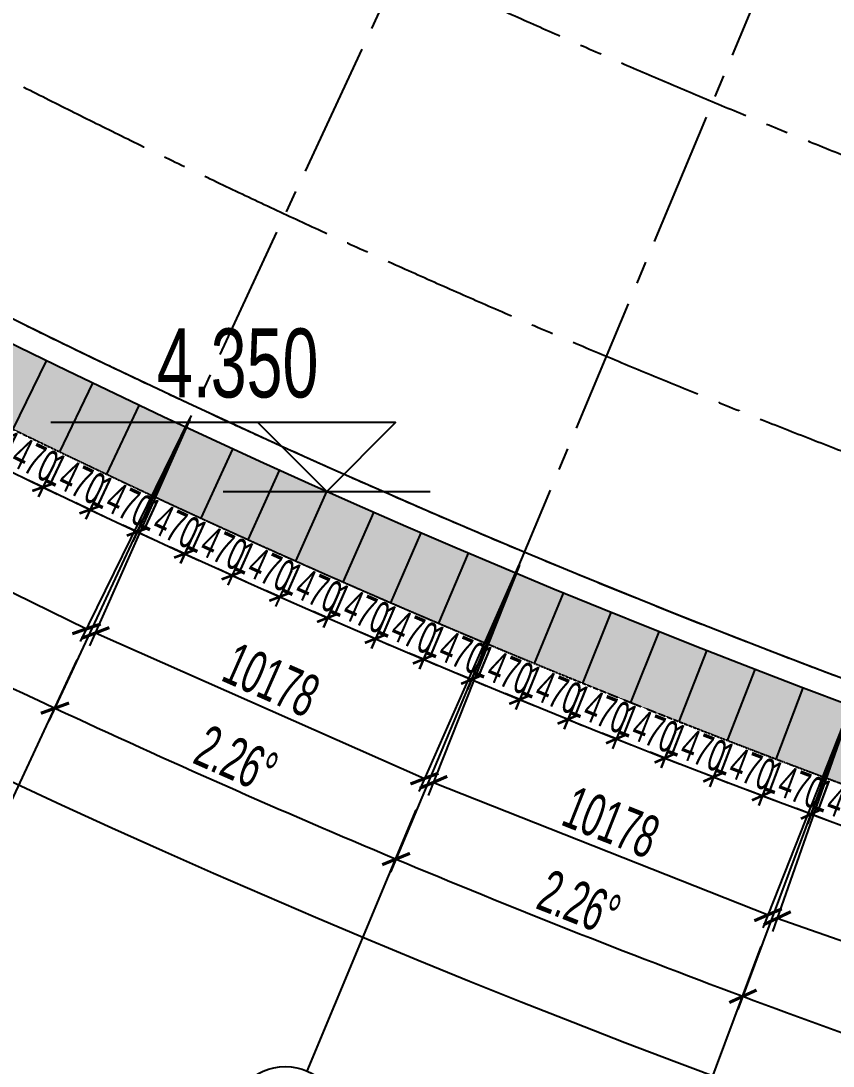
# Model space of a CAD drawing. Extents: x -668578 to 2331563, y -1202445 to 1620273.
# Drawn here: x 1604726 to 1627699, y 37759 to 67310 of the extents above; entities that cross this region are included whole.
import ezdxf
from ezdxf.enums import TextEntityAlignment as Align

# ---------------------------------------------------------------- set-up
doc = ezdxf.new("R2010")
doc.units = 0
doc.linetypes.add('CENTER2', pattern=[28.575000000000003, 19.05, -3.175, 3.175, -3.175])
doc.linetypes.add('DASH', pattern=[0.35, 0.25, -0.1])
doc.layers.get('0').update_dxf_attribs({"color": 8})
doc.layers.get('Defpoints').update_dxf_attribs({"color": 8})
for name, color, linetype in [('#填充层', 8, 'Continuous'), ('#幕墙线-平面', 8, 'Continuous'), ('#文字', 8, 'Continuous'), ('#标注', 8, 'Continuous'), ('#轴线', 8, 'CENTER2'), ('dim', 8, 'Continuous'), ('WZ', 8, 'Continuous')]:
    doc.layers.add(name, color=color, linetype=linetype)
doc.styles.add('#文字', font='jrs.shx', dxfattribs={"width": 0.7, "bigfont": 'hztxt.shx'})
doc.styles.add('JHZX', font='jrs.shx', dxfattribs={"width": 0.6, "bigfont": 'jhz.shx'})
doc.styles.add('楷体', font='', dxfattribs={"width": 0.75})
doc.styles.get('楷体').set_extended_font_data('KaiTi_GB2312')
doc.dimstyles.new('JZBZ-300', dxfattribs={"dimscale": 300, "dimtxt": 3, "dimasz": 1.5, "dimexe": 1, "dimexo": 1, "dimgap": 0.5, "dimtad": 1, "dimdec": 0, "dimdsep": 46, "dimtxsty": 'JHZX', "dimblk1": 'ARCHTICK', "dimblk2": 'ARCHTICK', "dimsah": 1, "dimcen": 0, "dimclrd": 1, "dimclre": 1, "dimclrt": 2, "dimazin": 2, "dimtfac": 1, "dimtdec": 0, "dimtix": 1, "dimtmove": 0, "dimatfit": 3, "dimfxl": 0, "dimtolj": 1, "dimlwd": -1, "dimlwe": -1, "dimarcsym": 0})
doc.dimstyles.new('JZBZ-400', dxfattribs={"dimscale": 400, "dimtxt": 3, "dimasz": 1.5, "dimexe": 1, "dimexo": 1, "dimgap": 0.5, "dimtad": 1, "dimdec": 0, "dimdsep": 46, "dimtxsty": 'JHZX', "dimblk1": 'ARCHTICK', "dimblk2": 'ARCHTICK', "dimsah": 1, "dimcen": 0, "dimclrd": 1, "dimclre": 1, "dimclrt": 2, "dimazin": 2, "dimtfac": 1, "dimtdec": 0, "dimtix": 1, "dimtmove": 0, "dimatfit": 3, "dimfxl": 0, "dimtolj": 1, "dimlwd": -1, "dimlwe": -1, "dimarcsym": 0})

# ---------------------------------------------------------------- blocks, each defined once
blk = doc.blocks.new('_ARCHTICK')
at = {"color": 0, "linetype": 'ByBlock', "const_width": 0.15}
blk.add_lwpolyline([(-0.5, -0.5), (0.5, 0.5)], dxfattribs=at)
blk = doc.blocks.new('*D2939')
at = {"layer": '#标注', "ltscale": 300, "transparency": 16777216}
for p, q in [((-1772.791618300945, -1481.365197545436), (-9341.748198340536, -7862.657879242006)), ((165913.7732030131, -92055.65823940704), (164727.0996400029, -101884.2800072265))]:
    blk.add_line(p, q, dxfattribs=at)
blk.add_arc((197092.1482162317, 166179.1797920645), 269610.2124900237, 220.1338192809485, 263.1156299250187, dxfattribs=at)
at = {"layer": 'Defpoints', "color": 0, "ltscale": 300, "transparency": 16777216}
for p in [(197092.1482162317, 166179.1797920645), (-1466.975190824596, -1223.535190204158), (40379.67516651106, -53208.30268940322), (165961.7196095993, -91658.54220838404)]:
    blk.add_point(p, dxfattribs=at)
at = {"layer": '#标注', "ltscale": 300, "transparency": 16777216, "xscale": 600, "yscale": 600, "zscale": 600}
for p, rotation in [((-9035.931770864163, -7604.827871900749), 130.1338192809485), ((164775.0460465892, -101487.1639762035), 353.1156299250187)]:
    blk.add_blockref('_ARCHTICK', p, dxfattribs=dict(at, rotation=rotation))
at = {"layer": '#标注', "ltscale": 300, "transparency": 16777216, "insert": (69341.55334645722, -70334.48968467087), "char_height": 1200, "attachment_point": 5, "rotation": 331.6247246029835, "style": 'JHZX'}
blk.add_mtext('\\A1;42.98°', dxfattribs=at)
blk = doc.blocks.new('*D2958')
at = {"layer": '#标注', "ltscale": 300, "transparency": 16777216}
for p, q in [((78017.9722354883, -65075.36233870774), (74584.59562444927, -71743.33992166165)), ((87238.98888107225, -69595.30149395246), (84071.49043060158, -76393.60669203456))]:
    blk.add_line(p, q, dxfattribs=at)
blk.add_arc((197092.1482162345, 166179.1797920617), 267210.2124900246, 242.7558238595363, 245.0180245994223, dxfattribs=at)
at = {"layer": 'Defpoints', "color": 0, "ltscale": 300, "transparency": 16777216}
for p in [(197092.1482162345, 166179.1797920617), (78201.08565474371, -64719.73686761688), (87407.922131764, -69232.72521672142), (77904.8186929991, -72976.99959723148)]:
    blk.add_point(p, dxfattribs=at)
at = {"layer": '#标注', "ltscale": 300, "transparency": 16777216, "xscale": 600, "yscale": 600, "zscale": 600}
for p, rotation in [((74767.7090437045, -71387.71445057071), 152.7558238595363), ((84240.42368129326, -76031.03041480349), 335.0180245994224)]:
    blk.add_blockref('_ARCHTICK', p, dxfattribs=dict(at, rotation=rotation))
at = {"layer": '#标注', "ltscale": 300, "transparency": 16777216, "insert": (79833.26448060873, -73037.7834527196), "char_height": 1200, "attachment_point": 5, "rotation": 333.8869242294793, "style": 'JHZX'}
blk.add_mtext('\\A1;2.26°', dxfattribs=at)
blk = doc.blocks.new('*D2959')
at = {"layer": '#标注', "ltscale": 300, "transparency": 16777216}
for p, q in [((87238.98888107226, -69595.30149395246), (84071.49043060167, -76393.60669203477)), ((96631.23305746297, -73747.74067970949), (93734.54993042244, -80665.77702404333))]:
    blk.add_line(p, q, dxfattribs=at)
blk.add_arc((197092.1482162287, 166179.1797920629), 267210.2124900233, 245.0180245994236, 247.2802253813074, dxfattribs=at)
at = {"layer": 'Defpoints', "color": 0, "ltscale": 300, "transparency": 16777216}
for p in [(197092.1482162287, 166179.1797920629), (87407.922131764, -69232.72521672142), (96785.72282423846, -73378.77874134504), (87437.82170162839, -77495.24712958364)]:
    blk.add_point(p, dxfattribs=at)
at = {"layer": '#标注', "ltscale": 300, "transparency": 16777216, "xscale": 600, "yscale": 600, "zscale": 600}
for p, rotation in [((84240.42368129335, -76031.0304148037), 155.0180245994236), ((93889.03969719795, -80296.81508567889), 337.2802253813074)]:
    blk.add_blockref('_ARCHTICK', p, dxfattribs=dict(at, rotation=rotation))
at = {"layer": '#标注', "ltscale": 300, "transparency": 16777216, "insert": (89367.163887923, -77479.86286887692), "char_height": 1200, "attachment_point": 5, "rotation": 336.1491249903655, "style": 'JHZX'}
blk.add_mtext('\\A1;2.26°', dxfattribs=at)
blk = doc.blocks.new('*D2960')
at = {"layer": '#标注', "ltscale": 300, "transparency": 16777216}
for p, q in [((96631.2330574632, -73747.7406797095), (93734.54993042274, -80665.7770240426)), ((106180.0647906679, -77526.20736388178), (103558.7120219146, -84553.19175704397))]:
    blk.add_line(p, q, dxfattribs=at)
blk.add_arc((197092.1482162361, 166179.1797920601), 267210.2124900229, 247.2802253813057, 249.5424261212691, dxfattribs=at)
at = {"layer": 'Defpoints', "color": 0, "ltscale": 300, "transparency": 16777216}
for p in [(197092.1482162361, 166179.1797920601), (96785.72282423872, -73378.77874134504), (106319.8702716681, -77151.43486291311), (97141.74220864025, -81633.6810482924)]:
    blk.add_point(p, dxfattribs=at)
at = {"layer": '#标注', "ltscale": 300, "transparency": 16777216, "xscale": 600, "yscale": 600, "zscale": 600}
for p, rotation in [((93889.03969719815, -80296.8150856781), 157.2802253813057), ((103698.5175029147, -84178.41925607527), 339.5424261212691)]:
    blk.add_blockref('_ARCHTICK', p, dxfattribs=dict(at, rotation=rotation))
at = {"layer": '#标注', "ltscale": 300, "transparency": 16777216, "insert": (99068.97348188979, -81542.15262398138), "char_height": 1200, "attachment_point": 5, "rotation": 338.41132575128734, "style": 'JHZX'}
blk.add_mtext('\\A1;2.26°', dxfattribs=at)
blk = doc.blocks.new('*D2961')
at = {"layer": '#标注', "ltscale": 300, "transparency": 16777216}
for p, q in [((106180.0647906683, -77526.20736388177), (103558.712021915, -84553.19175704411)), ((115870.6005550074, -80924.81215691619), (113528.6640288413, -88049.79168723105))]:
    blk.add_line(p, q, dxfattribs=at)
blk.add_arc((197092.1482162368, 166179.1797920601), 267210.2124900231, 249.542426121269, 251.8046268610899, dxfattribs=at)
at = {"layer": 'Defpoints', "color": 0, "ltscale": 300, "transparency": 16777216}
for p in [(197092.1482162368, 166179.1797920601), (106319.8702716685, -77151.4348629131), (115995.5038364029, -80544.81324863271), (107001.4545988446, -85385.85073185925)]:
    blk.add_point(p, dxfattribs=at)
at = {"layer": '#标注', "ltscale": 300, "transparency": 16777216, "xscale": 600, "yscale": 600, "zscale": 600}
for p, rotation in [((103698.5175029151, -84178.41925607543), 159.542426121269), ((113653.5673102368, -87669.79277894754), 341.8046268610899)]:
    blk.add_blockref('_ARCHTICK', p, dxfattribs=dict(at, rotation=rotation))
at = {"layer": '#标注', "ltscale": 300, "transparency": 16777216, "insert": (108923.5710266912, -85218.32082270418), "char_height": 1200, "attachment_point": 5, "rotation": 340.6735264911795, "style": 'JHZX'}
blk.add_mtext('\\A1;2.26°', dxfattribs=at)
blk = doc.blocks.new('*U2924')
at = {"linetype": 'ByBlock'}
blk.add_line((-8.960830237663566e-17, -20), (0, 0), dxfattribs=at)
blk.add_circle((0, -24), 4, dxfattribs=at)
at = {"color": 253, "linetype": 'ByBlock', "style": 'JHZX', "width": 0.75}
blk.add_attdef('AXES', text='', height=4, dxfattribs=at).set_placement((0, -24), align=Align.MIDDLE_CENTER)
blk = doc.blocks.new('*D3014')
at = {"layer": '#标注', "transparency": 16777216}
for p, q in [((-66449.69170071608, -58951.5013746977), (-69281.33487576674, -65356.28685675991)), ((-57140.86720737167, -63067.05987671891), (-59972.51038242233, -69471.84535878111)), ((-69119.59184078689, -64990.44646719706), (-59810.7673474425, -69106.00496921825))]:
    blk.add_line(p, q, dxfattribs=at)
at = {"layer": 'Defpoints', "color": 0, "transparency": 16777216}
for p in [(-66287.94866573624, -58585.66098513483), (-56979.12417239184, -62701.21948715604), (-59810.7673474425, -69106.00496921825)]:
    blk.add_point(p, dxfattribs=at)
at = {"layer": '#标注', "transparency": 16777216, "xscale": 600, "yscale": 600, "zscale": 600}
for p, rotation in [((-69119.59184078689, -64990.44646719706), 156.1491234698801), ((-59810.7673474425, -69106.00496921825), 336.1491234698801)]:
    blk.add_blockref('_ARCHTICK', p, dxfattribs=dict(at, rotation=rotation))
at = {"layer": '#标注', "transparency": 16777216, "insert": (-64141.69352415501, -66316.54493908193), "char_height": 1200, "attachment_point": 5, "rotation": 336.1491234698801, "style": 'JHZX'}
blk.add_mtext('\\A1;10178', dxfattribs=at)
blk = doc.blocks.new('*D3015')
at = {"layer": '#标注', "transparency": 16777216}
for p, q in [((-75603.12442484123, -54465.03775454502), (-78685.37398271986, -60753.05952653434)), ((-66464.00629985353, -58944.83184902893), (-69546.25585773218, -65232.85362101824)), ((-78509.31634860513, -60393.88866264094), (-69370.19822361745, -64873.68275712485))]:
    blk.add_line(p, q, dxfattribs=at)
at = {"layer": 'Defpoints', "color": 0, "transparency": 16777216}
for p in [(-75427.0667907265, -54105.86689065163), (-66287.9486657388, -58585.66098513554), (-69370.19822361745, -64873.68275712485)]:
    blk.add_point(p, dxfattribs=at)
at = {"layer": '#标注', "transparency": 16777216, "xscale": 600, "yscale": 600, "zscale": 600}
for p, rotation in [((-78509.31634860513, -60393.88866264094), 153.8869252948706), ((-69370.19822361745, -64873.68275712485), 333.8869252948707)]:
    blk.add_blockref('_ARCHTICK', p, dxfattribs=dict(at, rotation=rotation))
at = {"layer": '#标注', "transparency": 16777216, "insert": (-73587.64201788185, -61915.44398209611), "char_height": 1200, "attachment_point": 5, "rotation": 333.88692529487065, "style": 'JHZX'}
blk.add_mtext('\\A1;10178', dxfattribs=at)
blk = doc.blocks.new('*D3021')
at = {"layer": '#标注', "transparency": 16777216}
for p, q in [((-57126.30046762781, -63073.15918404332), (-59702.92302195404, -69584.72553589684)), ((-47662.27883631317, -66818.06636493004), (-50238.9013906394, -73329.63271678356)), ((-59555.74672671806, -69212.78583900954), (-50091.72509540342, -72957.69301989625))]:
    blk.add_line(p, q, dxfattribs=at)
at = {"layer": 'Defpoints', "color": 0, "transparency": 16777216}
for p in [(-56979.12417239184, -62701.21948715604), (-47515.10254107719, -66446.12666804275), (-50091.72509540342, -72957.69301989625)]:
    blk.add_point(p, dxfattribs=at)
at = {"layer": '#标注', "transparency": 16777216, "xscale": 600, "yscale": 600, "zscale": 600}
for p, rotation in [((-59555.74672671806, -69212.78583900954), 158.4113267958143), ((-50091.72509540342, -72957.69301989625), 338.4113267958143)]:
    blk.add_blockref('_ARCHTICK', p, dxfattribs=dict(at, rotation=rotation))
at = {"layer": '#标注', "transparency": 16777216, "insert": (-54529.38332058878, -70341.36003567831), "char_height": 1200, "attachment_point": 5, "rotation": 338.4113267958143, "style": 'JHZX'}
blk.add_mtext('\\A1;10178', dxfattribs=at)
blk = doc.blocks.new('*D3022')
at = {"layer": '#标注', "transparency": 16777216}
for p, q in [((-47647.48272731274, -66823.5859192106), (-49965.06908217069, -73431.78337614522)), ((-38043.01579922533, -70192.00546830581), (-40360.60215408328, -76800.20292524043)), ((-49832.6888959363, -73054.32412497689), (-40228.22196784889, -76422.7436740721))]:
    blk.add_line(p, q, dxfattribs=at)
at = {"layer": 'Defpoints', "color": 0, "transparency": 16777216}
for p in [(-47515.10254107835, -66446.12666804227), (-37910.63561299094, -69814.54621713748), (-40228.22196784889, -76422.7436740721)]:
    blk.add_point(p, dxfattribs=at)
at = {"layer": '#标注', "transparency": 16777216, "xscale": 600, "yscale": 600, "zscale": 600}
for p, rotation in [((-49832.6888959363, -73054.32412497689), 160.6735249708244), ((-40228.22196784889, -76422.7436740721), 340.6735249708244)]:
    blk.add_blockref('_ARCHTICK', p, dxfattribs=dict(at, rotation=rotation))
at = {"layer": '#标注', "transparency": 16777216, "insert": (-44765.69505942383, -73983.61539718787), "char_height": 1200, "attachment_point": 5, "rotation": 340.67352497082436, "style": 'JHZX'}
blk.add_mtext('\\A1;10178', dxfattribs=at)
blk = doc.blocks.new('*U576')
at = {"layer": '#幕墙线-平面', "ltscale": 300}
blk.add_lwpolyline([(-2.021426355838275e-10, 0.002538945773403268), (6.263339929546419e-05, -2149.999906919618)], dxfattribs=at)
blk = doc.blocks.new('*U577')
at = {"layer": '#幕墙线-平面', "color": 0, "linetype": 'ByBlock', "lineweight": -2, "transparency": 16777216}
for p, rotation in [((1604505.283529433, 55764.18447337224), 154.0498327912449), ((1605828.877981556, 55124.65965249378), 154.3730284507654), ((1607156.058806678, 54492.61113565479), 154.6962241102859), ((1608486.783775418, 53868.05903391898), 155.0194197698064), ((1609821.010545623, 53251.02321982247), 155.342615429328), ((1611158.696663718, 52641.52332674176), 155.6658110888508), ((1612499.799566055, 52039.57874826909), 155.9890067483736), ((1613844.276580268, 51445.20863759494), 156.3122024078963), ((1615192.08492663, 50858.43190689883), 156.6353980674203), ((1616543.181719415, 50279.26722674785), 156.958593726943), ((1617897.523968264, 49707.73302550224), 157.2817893864647), ((1619255.068579548, 49143.84748872896), 157.6049850459874), ((1620615.772357746, 48587.62855862314), 157.9281807055102), ((1621979.592006813, 48039.09393343743), 158.2513763650318), ((1623346.484131563, 47498.26106691867), 158.5745720245523), ((1624716.405239045, 46965.14716775226), 158.8977676840729), ((1626089.311739931, 46439.76919901502), 159.2209633435945), ((1627465.1599499, 45922.14387763533), 159.5441590031172)]:
    blk.add_blockref('*U576', p, dxfattribs=dict(at, rotation=rotation))
blk = doc.blocks.new('*D3256')
at = {"layer": '#标注', "ltscale": 300, "transparency": 16777216}
for p, q in [((82932.35279203234, -68423.72801200881), (82451.03660613335, -69419.88182582261)), ((82581.55243806502, -69149.76033905195), (82176.37020790906, -68953.98659115445)), ((82581.55243806502, -69149.76033905195), (83905.15417719407, -69789.29103390302)), ((84255.95453116139, -69063.25870685988), (83774.6383452624, -70059.41252067368)), ((83905.15417719407, -69789.29103390302), (84310.33640735004, -69985.06478180052))]:
    blk.add_line(p, q, dxfattribs=at)
at = {"layer": 'Defpoints', "color": 0, "ltscale": 300, "transparency": 16777216}
for p in [(83062.86862396402, -68153.60652523817), (84386.47036309307, -68793.13722008924), (83905.15417719407, -69789.29103390302)]:
    blk.add_point(p, dxfattribs=at)
at = {"layer": '#标注', "ltscale": 300, "transparency": 16777216, "xscale": 450, "yscale": 450, "zscale": 450}
for p, rotation in [((82581.55243806502, -69149.76033905195), 334.2113480399832), ((83905.15417719407, -69789.29103390302), 154.2113480399832)]:
    blk.add_blockref('_ARCHTICK', p, dxfattribs=dict(at, rotation=rotation))
at = {"layer": '#标注', "ltscale": 300, "transparency": 16777216, "insert": (83504.38497149288, -68929.2827129362), "char_height": 900, "attachment_point": 5, "rotation": 334.21134803998325, "style": 'JHZX'}
blk.add_mtext('\\A1;1470', dxfattribs=at)
blk = doc.blocks.new('*D3257')
at = {"layer": '#标注', "ltscale": 300, "transparency": 16777216}
for p, q in [((84257.47298444502, -69063.98478206818), (83781.7835593927, -70062.83775547234)), ((83910.77361389465, -69791.98435261467), (83504.49350960812, -69598.49927086175)), ((85584.66112988789, -69696.03913105844), (85108.97170483557, -70694.8921044626)), ((83910.77361389465, -69791.98435261467), (85237.96175933752, -70424.03870160494)), ((85237.96175933752, -70424.03870160494), (85644.24186362403, -70617.52378335784))]:
    blk.add_line(p, q, dxfattribs=at)
at = {"layer": 'Defpoints', "color": 0, "ltscale": 300, "transparency": 16777216}
for p in [(84386.46303894697, -68793.13137921049), (85713.65118438983, -69425.18572820075), (85237.96175933752, -70424.03870160494)]:
    blk.add_point(p, dxfattribs=at)
at = {"layer": '#标注', "ltscale": 300, "transparency": 16777216, "xscale": 450, "yscale": 450, "zscale": 450}
for p, rotation in [((83910.77361389465, -69791.98435261467), 334.5345437264114), ((85237.96175933752, -70424.03870160494), 154.5345437264113)]:
    blk.add_blockref('_ARCHTICK', p, dxfattribs=dict(at, rotation=rotation))
at = {"layer": '#标注', "ltscale": 300, "transparency": 16777216, "insert": (84832.34779561996, -69566.30472139444), "char_height": 900, "attachment_point": 5, "rotation": 334.53454372641136, "style": 'JHZX'}
blk.add_mtext('\\A1;1470', dxfattribs=at)
blk = doc.blocks.new('*D3258')
at = {"layer": '#标注', "ltscale": 300, "transparency": 16777216}
for p, q in [((85586.18365465825, -69696.75662942571), (85116.13612635132, -70698.27698005029)), ((85243.59629910628, -70426.70027935364), (84836.23124806132, -70235.5100202212)), ((86916.91597679372, -70321.31452130263), (86446.8684484868, -71322.8348719272)), ((85243.59629910628, -70426.70027935364), (86574.32862124176, -71051.25817123055)), ((86574.32862124176, -71051.25817123055), (86981.69367228674, -71242.44843036299))]:
    blk.add_line(p, q, dxfattribs=at)
at = {"layer": 'Defpoints', "color": 0, "ltscale": 300, "transparency": 16777216}
for p in [(85713.64382741321, -69425.17992872906), (87044.37614954868, -70049.73782060598), (86574.32862124176, -71051.25817123055)]:
    blk.add_point(p, dxfattribs=at)
at = {"layer": '#标注', "ltscale": 300, "transparency": 16777216, "xscale": 450, "yscale": 450, "zscale": 450}
for p, rotation in [((85243.59629910628, -70426.70027935364), 334.8577394128453), ((86574.32862124176, -71051.25817123055), 154.8577394128453)]:
    blk.add_blockref('_ARCHTICK', p, dxfattribs=dict(at, rotation=rotation))
at = {"layer": '#标注', "ltscale": 300, "transparency": 16777216, "insert": (86163.88280568393, -70195.8258238988), "char_height": 900, "attachment_point": 5, "rotation": 334.85773941284526, "style": 'JHZX'}
blk.add_mtext('\\A1;1470', dxfattribs=at)
blk = doc.blocks.new('*D3259')
at = {"layer": '#标注', "ltscale": 300, "transparency": 16777216}
for p, q in [((86918.44252460547, -70322.02341999883), (86454.05184942251, -71326.17928060357)), ((86579.97808479234, -71053.88792333053), (86171.5410488828, -70864.9985702758)), ((86579.97808479234, -71053.88792333053), (87914.21224122723, -71670.92948537035)), ((88252.67668104036, -70939.06498203863), (87788.2860058574, -71943.22084264338)), ((87914.21224122723, -71670.92948537035), (88322.64927713676, -71859.8188384251))]:
    blk.add_line(p, q, dxfattribs=at)
at = {"layer": 'Defpoints', "color": 0, "ltscale": 300, "transparency": 16777216}
for p in [(87044.3687599753, -70049.73206272582), (88378.6029164102, -70666.77362476561), (87914.21224122723, -71670.92948537035)]:
    blk.add_point(p, dxfattribs=at)
at = {"layer": '#标注', "ltscale": 300, "transparency": 16777216, "xscale": 450, "yscale": 450, "zscale": 450}
for p, rotation in [((86579.97808479234, -71053.88792333053), 335.1809350992793), ((87914.21224122723, -71670.92948537035), 155.1809350992793)]:
    blk.add_blockref('_ARCHTICK', p, dxfattribs=dict(at, rotation=rotation))
at = {"layer": '#标注', "ltscale": 300, "transparency": 16777216, "insert": (87498.94763374944, -70817.8259898044), "char_height": 900, "attachment_point": 5, "rotation": 335.1809350992793, "style": 'JHZX'}
blk.add_mtext('\\A1;1470', dxfattribs=at)
blk = doc.blocks.new('*D3260')
at = {"layer": '#标注', "ltscale": 300, "transparency": 16777216}
for p, q in [((88254.2072033205, -70939.76525850735), (87795.48815764618, -71946.52467799145)), ((87919.87644880089, -71673.52732814422), (87510.38042403005, -71486.94489141215)), ((87919.87644880089, -71673.52732814422), (89257.56998571764, -72283.03292678428)), ((89591.90074023725, -71549.2708571474), (89133.18169456293, -72556.0302766315)), ((89257.56998571764, -72283.03292678428), (89667.06601048849, -72469.61536351635))]:
    blk.add_line(p, q, dxfattribs=at)
at = {"layer": 'Defpoints', "color": 0, "ltscale": 300, "transparency": 16777216}
for p in [(88378.59549447522, -70666.76790866013), (89716.28903139196, -71276.27350730017), (89257.56998571764, -72283.03292678428)]:
    blk.add_point(p, dxfattribs=at)
at = {"layer": '#标注', "ltscale": 300, "transparency": 16777216, "xscale": 450, "yscale": 450, "zscale": 450}
for p, rotation in [((87919.87644880089, -71673.52732814422), 335.5041307857134), ((89257.56998571764, -72283.03292678428), 155.5041307857134)]:
    blk.add_blockref('_ARCHTICK', p, dxfattribs=dict(at, rotation=rotation))
at = {"layer": '#标注', "ltscale": 300, "transparency": 16777216, "insert": (88837.4997995687, -71432.28542776979), "char_height": 900, "attachment_point": 5, "rotation": 335.5041307857134, "style": 'JHZX'}
blk.add_mtext('\\A1;1470', dxfattribs=at)
blk = doc.blocks.new('*D3261')
at = {"layer": '#标注', "ltscale": 300, "transparency": 16777216}
for p, q in [((89593.4351882862, -71549.96248910656), (89140.40236804048, -72559.29343352641)), ((89263.24875708576, -72285.59877757102), (88852.70677315269, -72101.3291940031)), ((89263.24875708576, -72285.59877757102), (90604.35911059286, -72887.54901903447)), ((90934.54554179328, -72151.91273057001), (90481.51272154758, -73161.24367498985)), ((90604.35911059286, -72887.54901903447), (91014.90109452594, -73071.81860260239))]:
    blk.add_line(p, q, dxfattribs=at)
at = {"layer": 'Defpoints', "color": 0, "ltscale": 300, "transparency": 16777216}
for p in [(89716.28157733148, -71276.26783315119), (91057.39193083858, -71878.21807461463), (90604.35911059286, -72887.54901903447)]:
    blk.add_point(p, dxfattribs=at)
at = {"layer": '#标注', "ltscale": 300, "transparency": 16777216, "xscale": 450, "yscale": 450, "zscale": 450}
for p, rotation in [((89263.24875708576, -72285.59877757102), 335.8273264721421), ((90604.35911059286, -72887.54901903447), 155.8273264721421)]:
    blk.add_blockref('_ARCHTICK', p, dxfattribs=dict(at, rotation=rotation))
at = {"layer": '#标注', "ltscale": 300, "transparency": 16777216, "insert": (90179.49671192991, -72039.18458639199), "char_height": 900, "attachment_point": 5, "rotation": 335.8273264721421, "style": 'JHZX'}
blk.add_mtext('\\A1;1470', dxfattribs=at)
blk = doc.blocks.new('*D3246')
at = {"layer": '#标注', "ltscale": 300, "transparency": 16777216}
for p, q in [((90936.08386678746, -72152.59569601281), (90488.75168696063, -73164.46604960324)), ((90610.05226506371, -72890.08279619325), (90198.47738494871, -72708.13192903865)), ((90610.05226506371, -72890.08279619325), (91954.53676255103, -73484.45852710611)), ((92280.56836427478, -72746.9714269257), (91833.23618444795, -73758.84178051612)), ((91954.53676255103, -73484.45852710611), (92366.11164266604, -73666.40939426071))]:
    blk.add_line(p, q, dxfattribs=at)
at = {"layer": 'Defpoints', "color": 0, "ltscale": 300, "transparency": 16777216}
for p in [(91057.38444489054, -71878.2124426028), (92401.86894237784, -72472.58817351569), (91954.53676255103, -73484.45852710611)]:
    blk.add_point(p, dxfattribs=at)
at = {"layer": '#标注', "ltscale": 300, "transparency": 16777216, "xscale": 450, "yscale": 450, "zscale": 450}
for p, rotation in [((90610.05226506371, -72890.08279619325), 336.1505221585739), ((91954.53676255103, -73484.45852710611), 156.1505221585739)]:
    blk.add_blockref('_ARCHTICK', p, dxfattribs=dict(at, rotation=rotation))
at = {"layer": '#标注', "ltscale": 300, "transparency": 16777216, "insert": (91524.8956700135, -72638.50415482966), "char_height": 900, "attachment_point": 5, "rotation": 336.15052215857395, "style": 'JHZX'}
blk.add_mtext('\\A1;1470', dxfattribs=at)
blk = doc.blocks.new('*D3247')
at = {"layer": '#标注', "ltscale": 300, "transparency": 16777216}
for p, q in [((92282.11051726548, -72747.64570412094), (91840.49321146026, -73762.02327031457)), ((91960.24411897431, -73486.96015001387), (91547.64943852325, -73307.3337887428)), ((91960.24411897431, -73486.96015001387), (93308.05998046999, -74073.74245801459)), ((93629.92637876116, -73334.42801212166), (93188.30907295593, -74348.8055783153)), ((93308.05998046999, -74073.74245801459), (93720.65466092105, -74253.36881928566))]:
    blk.add_line(p, q, dxfattribs=at)
at = {"layer": 'Defpoints', "color": 0, "ltscale": 300, "transparency": 16777216}
for p in [(92401.86142477952, -72472.58258382023), (93749.6772862752, -73059.36489182095), (93308.05998046999, -74073.74245801459)]:
    blk.add_point(p, dxfattribs=at)
at = {"layer": '#标注', "ltscale": 300, "transparency": 16777216, "xscale": 450, "yscale": 450, "zscale": 450}
for p, rotation in [((91960.24411897431, -73486.96015001387), 336.4737178450038), ((93308.05998046999, -74073.74245801459), 156.4737178450039)]:
    blk.add_blockref('_ARCHTICK', p, dxfattribs=dict(at, rotation=rotation))
at = {"layer": '#标注', "ltscale": 300, "transparency": 16777216, "insert": (92873.65386475023, -73230.22506341281), "char_height": 900, "attachment_point": 5, "rotation": 336.4737178450039, "style": 'JHZX'}
blk.add_mtext('\\A1;1470', dxfattribs=at)
blk = doc.blocks.new('*D3248')
at = {"layer": '#标注', "ltscale": 300, "transparency": 16777216}
for p, q in [((93631.47231067896, -73335.09357961443), (93195.58393065691, -74351.94608206824)), ((93313.78135724386, -74076.21184707334), (92900.18000475151, -73898.91570719291)), ((93313.78135724386, -74076.21184707334), (94664.88569677596, -74655.38206141439)), ((94982.57665021106, -73914.26379395548), (94546.68827018901, -74931.11629640928)), ((94664.88569677596, -74655.38206141439), (95078.48704926831, -74832.67820129481))]:
    blk.add_line(p, q, dxfattribs=at)
at = {"layer": 'Defpoints', "color": 0, "ltscale": 300, "transparency": 16777216}
for p in [(93749.66973726591, -73059.35934461953), (95100.77407679801, -73638.52955896058), (94664.88569677596, -74655.38206141439)]:
    blk.add_point(p, dxfattribs=at)
at = {"layer": '#标注', "ltscale": 300, "transparency": 16777216, "xscale": 450, "yscale": 450, "zscale": 450}
for p, rotation in [((93313.78135724386, -74076.21184707334), 336.7969135314357), ((94664.88569677596, -74655.38206141439), 156.7969135314357)]:
    blk.add_blockref('_ARCHTICK', p, dxfattribs=dict(at, rotation=rotation))
at = {"layer": '#标注', "ltscale": 300, "transparency": 16777216, "insert": (94225.72838018382, -73814.32848425407), "char_height": 900, "attachment_point": 5, "rotation": 336.79691353143573, "style": 'JHZX'}
blk.add_mtext('\\A1;1470', dxfattribs=at)
blk = doc.blocks.new('*D3249')
at = {"layer": '#标注', "ltscale": 300, "transparency": 16777216}
for p, q in [((94984.12631186668, -73914.92063056833), (94553.98072710187, -74934.21571418847)), ((94670.62091185368, -74657.81913805), (94256.02604764601, -74482.85886092228)), ((94670.62091185368, -74657.81913805), (96024.97073881427, -75229.358830192)), ((96338.47613882727, -74486.46032271032), (95908.33055406246, -75505.75540633046)), ((96024.97073881427, -75229.358830192), (96439.56560302197, -75404.31910731972))]:
    blk.add_line(p, q, dxfattribs=at)
at = {"layer": 'Defpoints', "color": 0, "ltscale": 300, "transparency": 16777216}
for p in [(95100.7664966185, -73638.52405442987), (96455.11632357909, -74210.06374657186), (96024.97073881427, -75229.358830192)]:
    blk.add_point(p, dxfattribs=at)
at = {"layer": '#标注', "ltscale": 300, "transparency": 16777216, "xscale": 450, "yscale": 450, "zscale": 450}
for p, rotation in [((94670.62091185368, -74657.81913805), 337.1201092178651), ((96024.97073881427, -75229.358830192), 157.1201092178651)]:
    blk.add_blockref('_ARCHTICK', p, dxfattribs=dict(at, rotation=rotation))
at = {"layer": '#标注', "ltscale": 300, "transparency": 16777216, "insert": (95581.07619483763, -74390.79583184408), "char_height": 900, "attachment_point": 5, "rotation": 337.1201092178651, "style": 'JHZX'}
blk.add_mtext('\\A1;1470', dxfattribs=at)
blk = doc.blocks.new('*D3250')
at = {"layer": '#标注', "ltscale": 300, "transparency": 16777216}
for p, q in [((96340.02948091188, -74487.10840754343), (95915.64037814907, -75508.81363951627)), ((96030.71960970735, -75231.76351685982), (95615.14442572267, -75059.14466952241)), ((97697.58170142592, -75050.99939174161), (97273.19259866311, -76072.70462371447)), ((96030.71960970735, -75231.76351685982), (97388.27183022139, -75795.65450105802)), ((97388.27183022139, -75795.65450105802), (97803.84701420608, -75968.27334839542))]:
    blk.add_line(p, q, dxfattribs=at)
at = {"layer": 'Defpoints', "color": 0, "ltscale": 300, "transparency": 16777216}
for p in [(96455.10871247016, -74210.05828488697), (97812.6609329842, -74773.94926908516), (97388.27183022139, -75795.65450105802)]:
    blk.add_point(p, dxfattribs=at)
at = {"layer": '#标注', "ltscale": 300, "transparency": 16777216, "xscale": 450, "yscale": 450, "zscale": 450}
for p, rotation in [((96030.71960970735, -75231.76351685982), 337.4433049042989), ((97388.27183022139, -75795.65450105802), 157.4433049042989)]:
    blk.add_blockref('_ARCHTICK', p, dxfattribs=dict(at, rotation=rotation))
at = {"layer": '#标注', "ltscale": 300, "transparency": 16777216, "insert": (96939.65418308091, -74959.60876364601), "char_height": 900, "attachment_point": 5, "rotation": 337.44330490429894, "style": 'JHZX'}
blk.add_mtext('\\A1;1470', dxfattribs=at)
blk = doc.blocks.new('*D3251')
at = {"layer": '#标注', "ltscale": 300, "transparency": 16777216}
for p, q in [((97699.13867451382, -75051.63870417356), (97280.51955733288, -76075.72157499721)), ((97394.03417400701, -75798.02672124344), (96977.49189337637, -75627.75479623224)), ((99059.85009280886, -75607.86303805637), (98641.23097562793, -76631.94590888002)), ((97394.03417400701, -75798.02672124344), (98754.74559230206, -76354.25105512625)), ((98754.74559230206, -76354.25105512625), (99171.2878729327, -76524.52298013747))]:
    blk.add_line(p, q, dxfattribs=at)
at = {"layer": 'Defpoints', "color": 0, "ltscale": 300, "transparency": 16777216}
for p in [(97812.65329118795, -74773.94385041979), (99173.364709483, -75330.1681843026), (98754.74559230206, -76354.25105512625)]:
    blk.add_point(p, dxfattribs=at)
at = {"layer": '#标注', "ltscale": 300, "transparency": 16777216, "xscale": 450, "yscale": 450, "zscale": 450}
for p, rotation in [((97394.03417400701, -75798.02672124344), 337.7665005907257), ((98754.74559230206, -76354.25105512625), 157.7665005907257)]:
    blk.add_blockref('_ARCHTICK', p, dxfattribs=dict(at, rotation=rotation))
at = {"layer": '#标注', "ltscale": 300, "transparency": 16777216, "insert": (98301.4191165028, -75520.74918067732), "char_height": 900, "attachment_point": 5, "rotation": 337.7665005907257, "style": 'JHZX'}
blk.add_mtext('\\A1;1470', dxfattribs=at)
blk = doc.blocks.new('*D3252')
at = {"layer": '#标注', "ltscale": 300, "transparency": 16777216}
for p, q in [((99061.41064735934, -75608.49355774508), (98648.57483574566, -76634.92148226468)), ((98760.52122562927, -76356.59073334887), (98343.02510225559, -76188.67114852346)), ((100425.2379671416, -76157.03354288505), (100012.4021555279, -77183.46146740465)), ((98760.52122562927, -76356.59073334887), (100124.3485454115, -76905.13071848884)), ((100124.3485454115, -76905.13071848884), (100541.8446687852, -77073.05030331426))]:
    blk.add_line(p, q, dxfattribs=at)
at = {"layer": 'Defpoints', "color": 0, "ltscale": 300, "transparency": 16777216}
for p in [(99173.35703724297, -75330.1628088293), (100537.1843570252, -75878.70279396926), (100124.3485454115, -76905.13071848884)]:
    blk.add_point(p, dxfattribs=at)
at = {"layer": '#标注', "ltscale": 300, "transparency": 16777216, "xscale": 450, "yscale": 450, "zscale": 450}
for p, rotation in [((98760.52122562927, -76356.59073334887), 338.0896962771573), ((100124.3485454115, -76905.13071848884), 158.0896962771573)]:
    blk.add_blockref('_ARCHTICK', p, dxfattribs=dict(at, rotation=rotation))
at = {"layer": '#标注', "ltscale": 300, "transparency": 16777216, "insert": (99666.32766528761, -76074.19922808728), "char_height": 900, "attachment_point": 5, "rotation": 338.08969627715726, "style": 'JHZX'}
blk.add_mtext('\\A1;1470', dxfattribs=at)
blk = doc.blocks.new('*D3253')
at = {"layer": '#标注', "ltscale": 300, "transparency": 16777216}
for p, q in [((100426.8020534995, -76157.65524976817), (100019.7626834207, -77186.39556821073)), ((100130.1372845066, -76907.43778030165), (99711.70060264294, -76741.87587867278)), ((101793.7018793306, -76698.49343224507), (101386.6625092518, -77727.23375068762)), ((100130.1372845066, -76907.43778030165), (101497.0371103377, -77448.27596277856)), ((101497.0371103377, -77448.27596277856), (101915.4737922013, -77613.83786440743))]:
    blk.add_line(p, q, dxfattribs=at)
at = {"layer": 'Defpoints', "color": 0, "ltscale": 300, "transparency": 16777216}
for p in [(100537.1766545854, -75878.69746185909), (101904.0764804166, -76419.53564433599), (101497.0371103377, -77448.27596277856)]:
    blk.add_point(p, dxfattribs=at)
at = {"layer": '#标注', "ltscale": 300, "transparency": 16777216, "xscale": 450, "yscale": 450, "zscale": 450}
for p, rotation in [((100130.1372845066, -76907.43778030165), 338.4128919635936), ((101497.0371103377, -77448.27596277856), 158.4128919635936)]:
    blk.add_blockref('_ARCHTICK', p, dxfattribs=dict(at, rotation=rotation))
at = {"layer": '#标注', "ltscale": 300, "transparency": 16777216, "insert": (101034.336399594, -76619.94129572195), "char_height": 900, "attachment_point": 5, "rotation": 338.4128919635936, "style": 'JHZX'}
blk.add_mtext('\\A1;1470', dxfattribs=at)
blk = doc.blocks.new('*D3238')
at = {"layer": '#标注', "ltscale": 300, "transparency": 16777216}
for p, q in [((101795.2694477279, -76699.1063065404), (101394.039470715, -77730.12628555557)), ((101502.8387710086, -77450.55033477364), (101083.4748448357, -77287.35138433322)), ((103165.1982864056, -77232.22547749672), (102763.9683093927, -78263.2454565119)), ((101502.8387710086, -77450.55033477364), (102872.7676096863, -77983.66950572998)), ((102872.7676096863, -77983.66950572998), (103292.1315358592, -78146.8684561704))]:
    blk.add_line(p, q, dxfattribs=at)
at = {"layer": 'Defpoints', "color": 0, "ltscale": 300, "transparency": 16777216}
for p in [(101904.0687480215, -76419.53035575847), (103273.9975866992, -76952.64952671478), (102872.7676096863, -77983.66950572998)]:
    blk.add_point(p, dxfattribs=at)
at = {"layer": '#标注', "ltscale": 300, "transparency": 16777216, "xscale": 450, "yscale": 450, "zscale": 450}
for p, rotation in [((101502.8387710086, -77450.55033477364), 338.736087650024), ((102872.7676096863, -77983.66950572998), 158.736087650024)]:
    blk.add_blockref('_ARCHTICK', p, dxfattribs=dict(at, rotation=rotation))
at = {"layer": '#标注', "ltscale": 300, "transparency": 16777216, "insert": (102405.4017909347, -77157.95801868796), "char_height": 900, "attachment_point": 5, "rotation": 338.736087650024, "style": 'JHZX'}
blk.add_mtext('\\A1;1470', dxfattribs=at)
blk = doc.blocks.new('*D3239')
at = {"layer": '#标注', "ltscale": 300, "transparency": 16777216}
for p, q in [((103166.7692869647, -77232.82949970351), (102771.3614697, -78266.09633340634)), ((102878.5820073309, -77985.91111554122), (102458.3041805333, -77825.08030909476)), ((102878.5820073309, -77985.91111554122), (104251.4962692734, -78511.29431172961)), ((104539.6835489071, -77758.21269589191), (104144.2757316425, -78791.47952959473)), ((104251.4962692734, -78511.29431172961), (104671.7740960711, -78672.12511817607))]:
    blk.add_line(p, q, dxfattribs=at)
at = {"layer": 'Defpoints', "color": 0, "ltscale": 300, "transparency": 16777216}
for p in [(103273.9898245956, -76952.64428183841), (104646.9040865381, -77478.0274780268), (104251.4962692734, -78511.29431172961)]:
    blk.add_point(p, dxfattribs=at)
at = {"layer": '#标注', "ltscale": 300, "transparency": 16777216, "xscale": 450, "yscale": 450, "zscale": 450}
for p, rotation in [((102878.5820073309, -77985.91111554122), 339.0592833364569), ((104251.4962692734, -78511.29431172961), 159.0592833364569)]:
    blk.add_blockref('_ARCHTICK', p, dxfattribs=dict(at, rotation=rotation))
at = {"layer": '#标注', "ltscale": 300, "transparency": 16777216, "insert": (103779.4802135642, -77688.23227790519), "char_height": 900, "attachment_point": 5, "rotation": 339.05928333645693, "style": 'JHZX'}
blk.add_mtext('\\A1;1470', dxfattribs=at)
blk = doc.blocks.new('*D3240')
at = {"layer": '#标注', "ltscale": 300, "transparency": 16777216}
for p, q in [((104541.2579316404, -77758.8078467907), (104151.6848555526, -78794.28865780105)), ((105917.1139322727, -78276.43835111376), (105527.5408561849, -79311.9191621241)), ((104257.3232188851, -78513.5030880286), (103836.1448642264, -78355.0455430299)), ((104257.3232188851, -78513.5030880286), (105633.1792195174, -79031.13359235166)), ((105633.1792195174, -79031.13359235166), (106054.357574176, -79189.59113735036))]:
    blk.add_line(p, q, dxfattribs=at)
at = {"layer": 'Defpoints', "color": 0, "ltscale": 300, "transparency": 16777216}
for p in [(104646.8962949729, -77478.02227701826), (106022.7522956051, -77995.65278134131), (105633.1792195174, -79031.13359235166)]:
    blk.add_point(p, dxfattribs=at)
at = {"layer": '#标注', "ltscale": 300, "transparency": 16777216, "xscale": 450, "yscale": 450, "zscale": 450}
for p, rotation in [((104257.3232188851, -78513.5030880286), 339.3824790228839), ((105633.1792195174, -79031.13359235166), 159.3824790228839)]:
    blk.add_blockref('_ARCHTICK', p, dxfattribs=dict(at, rotation=rotation))
at = {"layer": '#标注', "ltscale": 300, "transparency": 16777216, "insert": (105156.5279458662, -78210.74720064524), "char_height": 900, "attachment_point": 5, "rotation": 339.38247902288396, "style": 'JHZX'}
blk.add_mtext('\\A1;1470', dxfattribs=at)
blk = doc.blocks.new('*D3241')
at = {"layer": '#标注', "ltscale": 300, "transparency": 16777216}
for p, q in [((105918.6916470849, -78277.02461176751), (105534.9657079472, -79314.68645226132)), ((105639.0185356882, -79033.30946485989), (105216.9530545861, -78877.23022324833)), ((107297.4456082298, -78786.88595380972), (106913.7196690921, -79824.54779430354)), ((105639.0185356882, -79033.30946485989), (107017.7724968332, -79543.17080690211)), ((107017.7724968332, -79543.17080690211), (107439.8379779353, -79699.25004851367))]:
    blk.add_line(p, q, dxfattribs=at)
at = {"layer": 'Defpoints', "color": 0, "ltscale": 300, "transparency": 16777216}
for p in [(106022.7444748259, -77995.6476243661), (107401.4984359709, -78505.50896640829), (107017.7724968332, -79543.17080690211)]:
    blk.add_point(p, dxfattribs=at)
at = {"layer": '#标注', "ltscale": 300, "transparency": 16777216, "xscale": 450, "yscale": 450, "zscale": 450}
for p, rotation in [((105639.0185356882, -79033.30946485989), 339.7056747093138), ((107017.7724968332, -79543.17080690211), 159.7056747093137)]:
    blk.add_blockref('_ARCHTICK', p, dxfattribs=dict(at, rotation=rotation))
at = {"layer": '#标注', "ltscale": 300, "transparency": 16777216, "insert": (106536.5011717428, -78725.48616107818), "char_height": 900, "attachment_point": 5, "rotation": 339.70567470931377, "style": 'JHZX'}
blk.add_mtext('\\A1;1470', dxfattribs=at)
blk = doc.blocks.new('LEVEL')
blk.add_line((9, 0), (0, 0))
blk.add_lwpolyline([(7.5, 3), (4.5, 0), (1.5, 3), (16.5, 3)])
at = {"layer": 'WZ', "style": '楷体', "width": 0.75}
blk.add_attdef('LEVEL', text='', height=3.5, dxfattribs=at).set_placement((9.331211038399488, 5.592677648179233), align=Align.MIDDLE_CENTER)
blk.add_attdef('FLOOR', text='', height=3.5, dxfattribs=at).set_placement((17.5, 3), align=Align.MIDDLE_LEFT)
blk = doc.blocks.new('A$Caccc0cd0')
at = {"layer": '#标注'}
for p1, p2, distance, picture, middle in [((-75427.0667907265, -54105.86689065162), (-66287.9486657388, -58585.66098513553), -7002.819442342832, '*D3015', (-73587.64201788185, -61915.44398209611)), ((-66287.94866573624, -58585.66098513483), (-56979.12417239184, -62701.21948715603), -7002.819442342205, '*D3014', (-64141.69352415501, -66316.54493908193)), ((-56979.12417239184, -62701.21948715602), (-47515.10254107718, -66446.12666804275), -7002.819442342731, '*D3021', (-54529.38332058878, -70341.36003567831)), ((-47515.10254107835, -66446.12666804227), (-37910.63561299094, -69814.54621713748), -7002.819442343274, '*D3022', (-44765.69505942383, -73983.61539718787))]:
    dim = blk.add_aligned_dim(p1=p1, p2=p2, distance=distance, dimstyle='JZBZ-400', override={"dimclrd": 256, "dimclre": 256, "dimclrt": 256}, dxfattribs=at)
    dim.commit()
    dim.dimension.update_dxf_attribs({"geometry": picture, "text_midpoint": middle})
blk = doc.blocks.new('DSGDFG')
at = {"layer": '#标注', "ltscale": 300}
blk.add_arc((197092.151355247, 166179.1920613433), 257800.0000000007, 220.1360728823768, 263.1156295571803, dxfattribs=at)
at = {"layer": '#轴线', "ltscale": 200}
for p, q in [((117060.0251590216, -5591.319891411345), (87404.40271762363, -69240.27674118406)), ((96783.91084498656, -73383.1030058295), (123902.6249000349, -8616.526471068151))]:
    blk.add_line(p, q, dxfattribs=at)
for radius in [228400.0000000004, 236200.0000000004, 244000.0000000004, 251800.0000000004, 257800.0000000004]:
    blk.add_arc((197092.1513552468, 166179.1920613431), radius, 218.4388923744016, 265.1405841852512, dxfattribs=at)
at = {"layer": '#标注', "ltscale": 300}
blk.add_blockref('A$Caccc0cd0', (154502.6209182295, -8915.558944611956), dxfattribs=at)
at = {"layer": '#标注', "linetype": 'ByBlock'}
for p, xscale, yscale, rotation, values in [((84865.57964701694, -74667.48040789785), 399.9999999999999, 399.9999999999999, 335.0469225029738, {'AXES': 'S12'}), ((94459.3776786481, -78909.43844675785), 400, 400, 337.3090044329978, {'AXES': 'S13'}), ((104213.1318995354, -82769.41866350872), 400, 400, 339.5710863630217, {'AXES': 'S14'})]:
    blk.add_blockref('*U2924', p, dxfattribs=dict(at, xscale=xscale, yscale=yscale, rotation=rotation)).add_auto_attribs(values)
at = {"layer": '#标注', "ltscale": 300}
for base, center, p1, p2, picture, middle in [((40379.67516651106, -53208.30268940322), (197092.1482162317, 166179.1797920645), (-1466.975190824596, -1223.535190204158), (165961.7196095993, -91658.54220838402), '*D2939', (69341.55334645722, -70334.48968467087)), ((77904.8186929991, -72976.99959723148), (197092.1482162345, 166179.1797920617), (78201.08565474371, -64719.73686761688), (87407.922131764, -69232.72521672142), '*D2958', (79833.26448060873, -73037.78345271958)), ((87437.82170162839, -77495.24712958364), (197092.1482162287, 166179.1797920629), (87407.922131764, -69232.72521672142), (96785.72282423847, -73378.77874134504), '*D2959', (89367.16388792299, -77479.86286887692)), ((97141.74220864025, -81633.6810482924), (197092.1482162361, 166179.1797920601), (96785.7228242387, -73378.77874134504), (106319.8702716681, -77151.4348629131), '*D2960', (99068.97348188979, -81542.15262398138)), ((107001.4545988446, -85385.85073185925), (197092.1482162368, 166179.1797920601), (106319.8702716685, -77151.4348629131), (115995.5038364029, -80544.81324863271), '*D2961', (108923.5710266912, -85218.32082270418))]:
    dim = blk.add_angular_dim_3p(base=base, center=center, p1=p1, p2=p2, dimstyle='JZBZ-400', override={"dimclrd": 256, "dimclre": 256, "dimclrt": 256}, dxfattribs=at)
    dim.commit()
    dim.dimension.update_dxf_attribs({"geometry": picture, "text_midpoint": middle})
blk = doc.blocks.new('D1')
at = {"layer": '#标注', "ltscale": 300}
for p1, p2, distance, picture, middle in [((83062.86862396402, -68153.60652523817), (84386.47036309307, -68793.13722008924), -1106.3397722147176, '*D3256', (83504.38497149288, -68929.2827129362)), ((84386.46303894697, -68793.13137921049), (85713.65118438983, -69425.18572820075), -1106.3397722151083, '*D3257', (84832.34779561996, -69566.30472139444)), ((85713.64382741321, -69425.17992872906), (87044.37614954868, -70049.73782060598), -1106.3397722140426, '*D3258', (86163.88280568393, -70195.8258238988)), ((87044.3687599753, -70049.7320627258), (88378.6029164102, -70666.77362476561), -1106.3397722145403, '*D3259', (87498.94763374944, -70817.8259898044)), ((88378.59549447522, -70666.76790866011), (89716.28903139196, -71276.27350730017), -1106.3397722148213, '*D3260', (88837.4997995687, -71432.28542776979)), ((89716.28157733148, -71276.26783315119), (91057.39193083858, -71878.21807461462), -1106.3397722143322, '*D3261', (90179.49671192991, -72039.18458639199)), ((91057.38444489054, -71878.21244260282), (92401.86894237786, -72472.58817351569), -1106.3397722145878, '*D3246', (91524.8956700135, -72638.50415482966)), ((92401.86142477952, -72472.58258382023), (93749.6772862752, -73059.36489182095), -1106.339772214476, '*D3247', (92873.65386475023, -73230.22506341281)), ((93749.66973726591, -73059.35934461953), (95100.774076798, -73638.52955896057), -1106.3397722150464, '*D3248', (94225.72838018382, -73814.32848425407)), ((95100.76649661851, -73638.52405442987), (96455.1163235791, -74210.06374657186), -1106.3397722150535, '*D3249', (95581.07619483763, -74390.79583184408)), ((96455.10871247016, -74210.05828488697), (97812.6609329842, -74773.94926908516), -1106.3397722149048, '*D3250', (96939.65418308091, -74959.60876364601)), ((97812.65329118795, -74773.94385041978), (99173.364709483, -75330.1681843026), -1106.3397722145558, '*D3251', (98301.4191165028, -75520.74918067732)), ((99173.35703724297, -75330.1628088293), (100537.1843570252, -75878.70279396926), -1106.3397722148063, '*D3252', (99666.32766528761, -76074.19922808728)), ((100537.1766545854, -75878.69746185909), (101904.0764804166, -76419.53564433599), -1106.3397722144562, '*D3253', (101034.336399594, -76619.94129572195)), ((101904.0687480215, -76419.53035575847), (103273.9975866992, -76952.6495267148), -1106.3397722138714, '*D3238', (102405.4017909347, -77157.95801868796)), ((103273.9898245956, -76952.64428183841), (104646.9040865381, -77478.0274780268), -1106.3397722147902, '*D3239', (103779.4802135642, -77688.23227790519)), ((104646.8962949729, -77478.02227701826), (106022.7522956051, -77995.65278134131), -1106.3397722142474, '*D3240', (105156.5279458662, -78210.74720064524)), ((106022.7444748259, -77995.64762436609), (107401.4984359709, -78505.5089664083), -1106.3397722147124, '*D3241', (106536.5011717428, -78725.48616107818))]:
    dim = blk.add_aligned_dim(p1=p1, p2=p2, distance=distance, dimstyle='JZBZ-300', override={"dimclrd": 256, "dimclre": 256, "dimclrt": 256}, dxfattribs=at)
    dim.commit()
    dim.dimension.update_dxf_attribs({"geometry": picture, "text_midpoint": middle})

msp = doc.modelspace()

# ---------------------------------------------------------------- hatches: boundary and pattern name
at = {"layer": '#填充层', "ltscale": 5}
h = msp.add_hatch(dxfattribs=at)
h.set_pattern_fill('DOTS', color=256, scale=300)
h.set_pattern_definition([(0, (1499898.777027618, 275661.4264817045), (238.125, 476.25), [0, -476.25])])
edge = h.paths.add_edge_path()
edge.add_arc((1718541.04347246, 290089.1825916904), 258450.0000122762, 224.2010680907206, 263.0036580566755)
edge.add_arc((1687376.985044699, 36144.25949104445), 2599.999999999618, 263.0036580561427, 353.115629925022)
edge.add_line((1689958.239246348, 35832.60784823389), (1699116.865503937, 111688.9142534468))
edge.add_arc((1675951.513029902, 114994.4315735811), 23399.99999999987, 351.8791540171561, 408.4110155012523)
edge.add_line((1691484.021918594, 132495.8934445993), (1690101.995247554, 131048.2174569779))
edge.add_arc((1675948.321140328, 114990.4893547565), 21405.07235536606, 48.60625955378568, 51.23890231349652)
edge.add_line((1689349.491480396, 131681.377768946), (1689159.609878179, 131449.1013408638))
edge.add_arc((1675949.607221914, 114985.3847495828), 21108.24801295796, 51.25746606330708, 104.0093023544159)
edge.add_line((1670839.73464989, 135465.7982335488), (1670192.590099086, 137674.7050877369))
edge.add_arc((1675951.513030889, 114994.4315731884), 23400.00000062333, 104.2473117498924, 212.3661627149257)
edge.add_line((1656186.838222372, 102467.7548493821), (1652038.789221159, 89843.20838746446))
edge.add_arc((1718541.043465732, 290089.1825787133), 210999.9999986069, 242.3756600973465, 251.62852708999202, ccw=False)
edge.add_line((1620706.153831682, 103141.7718726395), (1620179.691224763, 102119.3262593125))
edge.add_arc((1718541.04346532, 290089.1825779399), 212149.9999977291, 234.0851270116521, 242.37772087812482, ccw=False)
edge.add_line((1594097.542817536, 118271.1461394996), (1594778.255679421, 119198.0699989475))
edge.add_arc((1718541.04346347, 290089.1825760542), 210999.9999950733, 233.5227855587175, 234.0871865955971, ccw=False)
edge.add_arc((1601139.379293661, 142933.1030267347), 23899.9999999685, 250.3460703162144, 257.1003230833905)
edge.add_line((1595803.83288865, 119636.280398778), (1596334.551120201, 119514.7328470948))
edge.add_arc((1590954.355791283, 96022.95772849166), 24100.00000000698, 56.67752398748638, 77.10032308337088, ccw=False)
edge.add_arc((1718541.043459417, 290089.1825656286), 208149.9999842003, 236.6775239869844, 251.6257060700821)
edge.add_line((1652927.316339129, 92551.18291288603), (1655362.302962887, 99959.25135525523))
edge.add_arc((1675951.512233832, 114994.4316696944), 25494.55207471757, -6.884370074981291, 216.1386244719837, ccw=False)
edge.add_line((1701262.250565385, 111938.5012709214), (1691785.922599286, 33450.83100518363))
edge.add_arc((1689205.315513597, 33761.66306029755), 2599.259413216486, 263.4547283034507, 353.1318561132468, ccw=False)
edge.add_arc((1718541.053828594, 290089.2039390777), 260600.0223987816, 224.7692622454333, 263.4709527714301, ccw=False)
edge.add_arc((1535374.285491531, 108391.8001744133), 2599.999999823963, 144.4518068245103, 224.7692605196787, ccw=False)

# ---------------------------------------------------------------- linework, layer by layer
at = {"layer": '#幕墙线-平面', "ltscale": 300}
msp.add_lwpolyline([(1687060.289512337, 33563.6192701261, -0.1896724665705532), (1520685.200405335, 123807.8911893588, -0.4137557307421613), (1520999.729779983, 127468.4832556868), (1553033.76597313, 154475.9787489982, -0.4142820029461422), (1557191.102681616, 154121.5518412802, 0.06101702159663614), (1594778.255679421, 119198.0699989475), (1594097.542817536, 118271.1461394997, 0.03619906562373296), (1620179.691224763, 102119.3262593125), (1620706.153831682, 103141.7718726394, 0.04039519900043325), (1652038.789221159, 89843.20838746446), (1656186.838222372, 102467.7548493822, -0.5101788404661648), (1670192.590099086, 137674.7050877369), (1670839.73464989, 135465.7982335488, -0.2343261784634417), (1689159.609878179, 131449.1013408638), (1689349.491480396, 131681.377768946, -0.01148757632340535), (1690101.995247555, 131048.2174569779), (1691484.021918594, 132495.8934445993, -0.2517943818826403), (1699116.865503937, 111688.9142534462), (1689958.239246348, 35832.60784823413, -0.4147747798173004), (1687060.388975351, 33563.60706794064, 0.4147747798173004)], format="xyb", dxfattribs=at)
at = {"layer": '#幕墙线-平面', "linetype": 'DASH'}
msp.add_lwpolyline([(1701260.772420367, 111938.6666949292, 1.469013519983646), (1655360.824817874, 99959.41677931677), (1652925.838194116, 92551.34833694746, -0.06531639655468416), (1604192.228229745, 116160.8885729812, 0.08934789545122705), (1596333.072975181, 119514.8982711581), (1595802.354743637, 119636.4458228394, -0.1125361045484937), (1586232.723067736, 124250.5045660065, -0.0289167358602207), (1567982.280702303, 140623.209537493, 0.4135317777768934), (1564309.650820475, 140640.842018419), (1533545.329197164, 110241.3772921534, 0.4147813150809291), (1533526.940849237, 106560.9066498611, 0.1704931411937264), (1688909.029618458, 31179.34172008293, 0.4123966734240728), (1691784.445578917, 33451.00576550497), (1701260.771450383, 111938.6585777536)], format="xyb", dxfattribs=at)

# ---------------------------------------------------------------- block references
at = {"layer": '#幕墙线-平面'}
msp.add_blockref('*U577', (0, 0), dxfattribs=at)
at = {"layer": '#标注'}
msp.add_blockref('DSGDFG', (1521448.890479225, 123909.9869659723), dxfattribs=at)
ref = msp.add_blockref('LEVEL', (1616299.660090638, 54003.53360067297), dxfattribs=dict(at, xscale=-650, yscale=650, zscale=650))
ref.add_attrib('LEVEL', '4.350', dxfattribs={"layer": '#文字', "height": 1950.000000000861, "style": '#文字', "width": 0.7}).set_placement((1608573.622915677, 57638.77407198947), align=Align.MIDDLE_LEFT)
at = {"layer": 'dim'}
msp.add_blockref('D1', (1521442.407339764, 123917.7928293626), dxfattribs=at)

doc.saveas('drawing.dxf')
